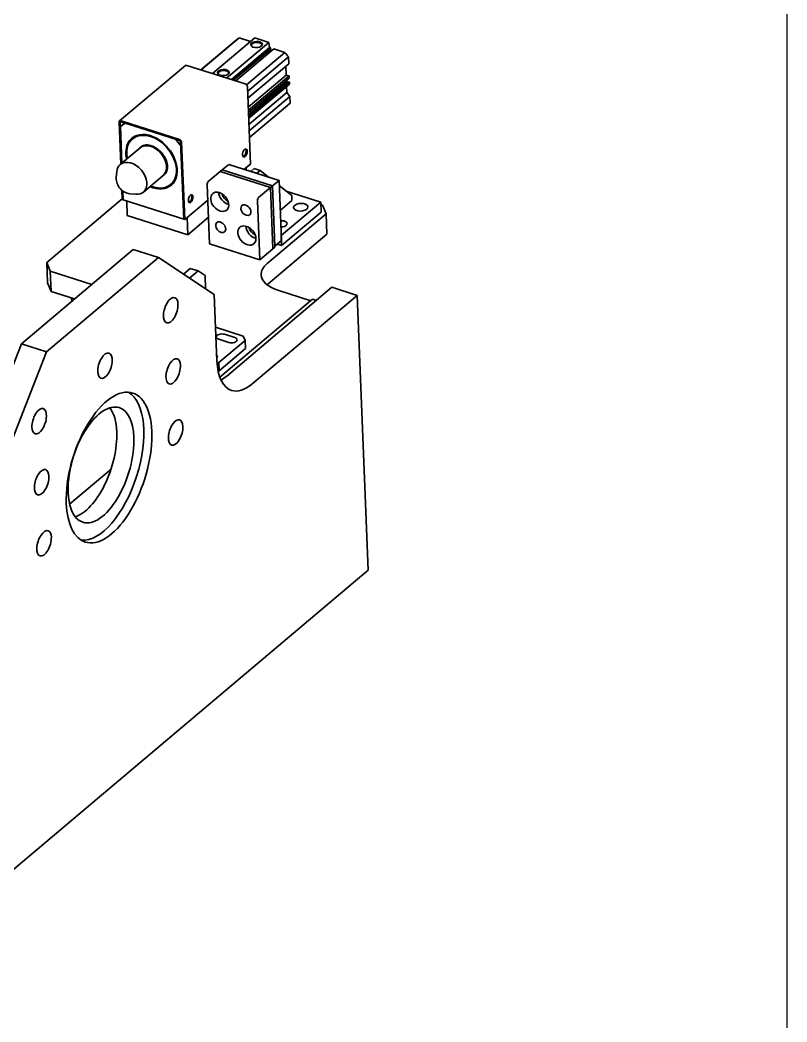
# Model space of a CAD drawing. Extents: x 0 to 18500, y -51 to 3802.
# Drawn here: x 4681 to 5318, y 781 to 1614 of the extents above; entities that cross this region are included whole.
import ezdxf

# ---------------------------------------------------------------- set-up
doc = ezdxf.new("R2010")
doc.units = 0
doc.header["$MEASUREMENT"] = 0
doc.layers.get('0').update_dxf_attribs({"linetype": 'CONTINUOUS'})
doc.layers.add('AM_VIS', color=7, linetype='CONTINUOUS')
doc.layers.add('WORD_DIM', color=253, linetype='CONTINUOUS')

# ---------------------------------------------------------------- blocks, each defined once
blk = doc.blocks.new('456')
at = {"color": 7, "lineweight": 35}
for p, q in [((6003.62, -2103.83), (5974.14, -2128.67)), ((6006, -2102.15), (5974.42, -2128.76)), ((5983.77, -2131.74), (6018.94, -2102.1)), ((5983.77, -2131.73), (6015.34, -2105.13)), ((5995.48, -2135.47), (6030.65, -2105.83)), ((5999.62, -2136.79), (6031.19, -2110.18)), ((6000.5, -2137.07), (6032.07, -2110.46)), ((6001.28, -2137.32), (6032.11, -2111.34)), ((6003.03, -2137.87), (6034.6, -2111.27)), ((6012.04, -2141.13), (6043.94, -2114.24)), ((6046.83, -2117.94), (6012.86, -2146.57)), ((6013.09, -2152.2), (6047.06, -2123.57)), ((5906.55, -2171.17), (5961.22, -2125.1)), ((5962.44, -2124.94), (6010.97, -2140.4)), ((6013.39, -2159.56), (6044.96, -2132.95)), ((6013.5, -2162.38), (6047.47, -2133.75)), ((6013.57, -2164.07), (6047.54, -2135.45)), ((6013.64, -2165.96), (6045.61, -2139.01)), ((6013.67, -2166.52), (6046.84, -2138.57)), ((6013.7, -2167.46), (6047.67, -2138.83)), ((6012.71, -2142.63), (6015.29, -2206.97)), ((6013.77, -2169.15), (6047.74, -2140.53)), ((6013.96, -2173.98), (6045.54, -2147.37)), ((6014.18, -2179.34), (6048.15, -2150.71)), ((6014.41, -2184.96), (6048.37, -2156.34)), ((6048.08, -2156.59), (6014.41, -2184.97)), ((5907.56, -2207.01), (5906.17, -2172.17)), ((5908.36, -2206.33), (5907, -2172.43)), ((5907.77, -2171.01), (5956.3, -2186.47)), ((5956.33, -2187.32), (5907.8, -2171.85)), ((5952.98, -2186.25), (5911.15, -2172.92)), ((5908.36, -2206.33), (5907.14, -2175.82)), ((5957.2, -2188.43), (5959.78, -2252.77)), ((5958.04, -2188.7), (5960.62, -2253.04)), ((5923.49, -2193.59), (5907.08, -2207.41)), ((5959.78, -2252.77), (5957.34, -2191.82)), ((6031.94, -2226.53), (5990.1, -2213.2)), ((5990.1, -2213.2), (6031.94, -2226.53)), ((5991.74, -2211.82), (6033.58, -2225.15)), ((6033.58, -2225.15), (5991.74, -2211.82)), ((5997.21, -2207.21), (6039.04, -2220.54)), ((5942.69, -2216.38), (5926.29, -2230.2)), ((6041.05, -2270.49), (6039.04, -2220.54)), ((5981.21, -2273.21), (5979.24, -2224.11)), ((6031.94, -2226.53), (6033.97, -2277.33)), ((6033.97, -2277.33), (6031.94, -2226.53)), ((6033.58, -2225.15), (6035.58, -2275.1)), ((6033.58, -2225.15), (6035.61, -2275.94)), ((6045.03, -2229.48), (6073.68, -2238.61)), ((5845.93, -2288.67), (5908.72, -2235.76)), ((5909.58, -2236.77), (5959.78, -2252.77)), ((5960.62, -2253.04), (5979.75, -2236.92)), ((6023.04, -2286.54), (6021.07, -2237.44)), ((6073.68, -2238.61), (6040.88, -2266.26)), ((6029.14, -2289.75), (6078.2, -2248.42)), ((6041.22, -2274.72), (6074.02, -2247.08)), ((5912.93, -2249.71), (5963.13, -2265.71)), ((5963.13, -2265.71), (5980.32, -2251.21)), ((6029.82, -2306.68), (6078.88, -2265.35)), ((6023.04, -2286.54), (5981.21, -2273.21)), ((5824.92, -2356.29), (5917.86, -2277.97)), ((5917.86, -2277.97), (5938.78, -2284.64)), ((5845.84, -2362.96), (5938.78, -2284.64)), ((5985.23, -2315.5), (5938.78, -2284.64)), ((5883.44, -2306.98), (5848.83, -2295.95)), ((5869.05, -2319.11), (5849.51, -2312.88)), ((5995.56, -2383.15), (6083.03, -2309.44)), ((6037.92, -2311.78), (6065.47, -2320.56)), ((6083.03, -2309.44), (6103.95, -2316.11)), ((5987.44, -2370.53), (5985.23, -2315.5)), ((6066.91, -2319.34), (5989.89, -2384.25)), ((6016.47, -2389.82), (6103.95, -2316.11)), ((6113.11, -2544.67), (6103.95, -2316.11)), ((5986.32, -2342.61), (6009.36, -2349.96)), ((5783.91, -2460.87), (5824.92, -2356.29)), ((5824.92, -2356.29), (5845.84, -2362.96)), ((6010.81, -2353.59), (5988.94, -2372.02)), ((5804.82, -2467.54), (5845.84, -2362.96)), ((6011.08, -2360.37), (5989.21, -2378.8)), ((5899.41, -2460.5), (5864.91, -2489.57)), ((6113.11, -2544.67), (5703.09, -2890.21))]:
    blk.add_line(p, q, dxfattribs=at)
at = {"color": 7, "lineweight": 35, "ltscale": 0.245148}
for p, q in [((6015.34, -2105.13), (6006, -2102.15)), ((6043.94, -2114.24), (6034.6, -2111.27))]:
    blk.add_line(p, q, dxfattribs=at)
at = {"color": 7, "lineweight": 35, "ltscale": 0.307339}
blk.add_line((6030.65, -2105.83), (6018.94, -2102.1), dxfattribs=at)
at = {"color": 7, "lineweight": 35, "ltscale": 0.109556}
blk.add_line((6031.19, -2110.18), (6030.65, -2105.83), dxfattribs=at)
at = {"color": 7, "lineweight": 35, "ltscale": 0.023113}
blk.add_line((6032.07, -2110.46), (6031.19, -2110.18), dxfattribs=at)
at = {"color": 7, "lineweight": 35, "ltscale": 0.02204}
blk.add_line((6032.11, -2111.34), (6032.07, -2110.46), dxfattribs=at)
at = {"color": 7, "lineweight": 35, "ltscale": 0.140793}
for p, q in [((6047.06, -2123.57), (6046.83, -2117.94)), ((6048.37, -2156.34), (6048.15, -2150.71))]:
    blk.add_line(p, q, dxfattribs=at)
at = {"color": 7, "lineweight": 35, "ltscale": 0.184244}
blk.add_line((6044.96, -2132.95), (6044.66, -2125.59), dxfattribs=at)
at = {"color": 7, "lineweight": 35, "ltscale": 0.065855}
blk.add_line((6047.47, -2133.75), (6044.96, -2132.95), dxfattribs=at)
at = {"color": 7, "lineweight": 35, "ltscale": 0.047108}
blk.add_line((6045.61, -2139.01), (6045.54, -2137.13), dxfattribs=at)
at = {"color": 7, "lineweight": 35, "ltscale": 0.013147}
blk.add_line((6046.12, -2139.17), (6045.61, -2139.01), dxfattribs=at)
at = {"color": 7, "lineweight": 35, "ltscale": 0.021959}
for p, q in [((6047.67, -2138.83), (6046.84, -2138.57)), ((5909.58, -2236.77), (5908.75, -2236.5))]:
    blk.add_line(p, q, dxfattribs=at)
at = {"color": 7, "lineweight": 35, "ltscale": 0.042361}
blk.add_line((6047.54, -2135.45), (6047.47, -2133.75), dxfattribs=at)
at = {"color": 7, "lineweight": 35, "ltscale": 0.04236}
blk.add_line((6047.74, -2140.53), (6047.67, -2138.83), dxfattribs=at)
at = {"color": 7, "lineweight": 35, "ltscale": 0.120702}
blk.add_line((6045.54, -2147.37), (6045.34, -2142.55), dxfattribs=at)
at = {"color": 7, "lineweight": 35, "ltscale": 0.106}
blk.add_line((6048.15, -2150.71), (6045.54, -2147.37), dxfattribs=at)
at = {"color": 7, "lineweight": 35, "ltscale": 0.11762}
blk.add_line((5910.74, -2172.79), (5907.14, -2175.82), dxfattribs=at)
at = {"color": 7, "lineweight": 35, "ltscale": 0.123773}
blk.add_line((5911.15, -2172.92), (5907.14, -2175.82), dxfattribs=at)
at = {"color": 7, "lineweight": 35, "ltscale": 0.082455}
blk.add_line((5917.14, -2185.73), (5919.66, -2183.6), dxfattribs=at)
at = {"color": 7, "lineweight": 35, "ltscale": 0.176653}
blk.add_line((5952.98, -2186.25), (5957.34, -2191.82), dxfattribs=at)
at = {"color": 7, "lineweight": 35, "ltscale": 0.044683}
blk.add_line((5924.79, -2192.36), (5923.42, -2193.51), dxfattribs=at)
at = {"color": 7, "lineweight": 35, "ltscale": 0.169056}
blk.add_line((6010.12, -2211.32), (6015.29, -2206.97), dxfattribs=at)
at = {"color": 7, "lineweight": 35, "ltscale": 0.127747}
blk.add_line((5903.77, -2218.28), (5904.26, -2213.19), dxfattribs=at)
at = {"color": 7, "lineweight": 35, "ltscale": 0.044693}
blk.add_line((5944.12, -2215.3), (5942.75, -2216.45), dxfattribs=at)
at = {"color": 7, "lineweight": 35, "ltscale": 0.321718}
blk.add_line((5990.1, -2213.2), (5980.26, -2221.49), dxfattribs=at)
at = {"color": 7, "lineweight": 35, "ltscale": 0.05363}
blk.add_line((5990.1, -2213.2), (5991.74, -2211.82), dxfattribs=at)
at = {"color": 7, "lineweight": 35, "ltscale": 0.178731}
blk.add_line((5997.21, -2207.21), (5991.74, -2211.82), dxfattribs=at)
at = {"color": 7, "lineweight": 35, "ltscale": 0.048259}
blk.add_line((6011.83, -2211.87), (6011.76, -2209.94), dxfattribs=at)
at = {"color": 7, "lineweight": 35, "ltscale": 0.089365}
for p, q in [((6015.62, -2213.08), (6018.35, -2210.77)), ((6020.64, -2214.68), (6023.37, -2212.37))]:
    blk.add_line(p, q, dxfattribs=at)
at = {"color": 7, "lineweight": 35, "ltscale": 0.13171}
for p, q in [((6020.64, -2214.68), (6015.62, -2213.08)), ((6018.35, -2210.77), (6023.37, -2212.37))]:
    blk.add_line(p, q, dxfattribs=at)
at = {"color": 7, "lineweight": 35, "ltscale": 0.214674}
blk.add_line((6030.11, -2217.7), (6023.37, -2212.37), dxfattribs=at)
at = {"color": 7, "lineweight": 35, "ltscale": 0.082485}
blk.add_line((5949.36, -2223.96), (5951.88, -2221.84), dxfattribs=at)
at = {"color": 7, "lineweight": 35, "ltscale": 0.17874}
for p, q in [((6039.04, -2220.54), (6033.58, -2225.15)), ((6041.05, -2270.49), (6035.58, -2275.1))]:
    blk.add_line(p, q, dxfattribs=at)
at = {"color": 7, "lineweight": 35, "ltscale": 0.192998}
blk.add_line((5908.75, -2236.5), (5908.44, -2228.79), dxfattribs=at)
at = {"color": 7, "lineweight": 35, "ltscale": 0.183087}
blk.add_line((5909.58, -2236.77), (5909.29, -2229.45), dxfattribs=at)
blk.add_line((5909.58, -2236.77), (5909.29, -2229.45), dxfattribs=at)
at = {"color": 7, "lineweight": 35, "ltscale": 0.127745}
blk.add_line((5915.02, -2231.62), (5920.11, -2232), dxfattribs=at)
at = {"color": 7, "lineweight": 35, "ltscale": 0.321727}
blk.add_line((6022.09, -2234.83), (6031.94, -2226.53), dxfattribs=at)
at = {"color": 7, "lineweight": 35, "ltscale": 0.053621}
for p, q in [((6031.94, -2226.53), (6033.58, -2225.15)), ((6033.97, -2277.33), (6035.61, -2275.94))]:
    blk.add_line(p, q, dxfattribs=at)
at = {"color": 7, "lineweight": 35, "ltscale": 0.331937}
blk.add_line((6049.64, -2233.12), (6039.22, -2224.89), dxfattribs=at)
at = {"color": 7, "lineweight": 35, "ltscale": 0.300785}
blk.add_line((5912.93, -2249.71), (5912.45, -2237.68), dxfattribs=at)
at = {"color": 7, "lineweight": 35, "ltscale": 0.319047}
blk.add_line((6040.05, -2245.58), (6049.81, -2237.35), dxfattribs=at)
at = {"color": 7, "lineweight": 35, "ltscale": 0.105902}
blk.add_line((6049.81, -2237.35), (6049.64, -2233.12), dxfattribs=at)
at = {"color": 7, "lineweight": 35, "ltscale": 0.211805}
for p, q in [((6074.02, -2247.08), (6073.68, -2238.61)), ((6040.88, -2266.26), (6041.22, -2274.72))]:
    blk.add_line(p, q, dxfattribs=at)
at = {"color": 7, "lineweight": 35, "ltscale": 0.040372}
blk.add_line((6075.3, -2241.14), (6073.76, -2240.65), dxfattribs=at)
at = {"color": 7, "lineweight": 35, "ltscale": 0.195764}
for p, q in [((6078.2, -2248.42), (6075.3, -2241.14)), ((5849.51, -2312.88), (5846.61, -2305.6))]:
    blk.add_line(p, q, dxfattribs=at)
at = {"color": 7, "lineweight": 35, "ltscale": 0.423608}
blk.add_line((6078.88, -2265.35), (6078.2, -2248.42), dxfattribs=at)
at = {"color": 7, "lineweight": 35, "ltscale": 0.021948}
blk.add_line((5960.62, -2253.04), (5959.78, -2252.77), dxfattribs=at)
at = {"color": 7, "lineweight": 35, "ltscale": 0.357755}
blk.add_line((5963.13, -2265.71), (5962.55, -2251.41), dxfattribs=at)
at = {"color": 7, "lineweight": 35, "ltscale": 0.098858}
blk.add_line((6037.45, -2273.52), (6041.22, -2274.72), dxfattribs=at)
at = {"color": 7, "lineweight": 35, "ltscale": 0.357471}
blk.add_line((6023.04, -2286.54), (6033.97, -2277.33), dxfattribs=at)
at = {"color": 7, "lineweight": 35, "ltscale": 0.423607}
for p, q in [((5846.61, -2305.6), (5845.93, -2288.67)), ((5849.51, -2312.88), (5848.83, -2295.95))]:
    blk.add_line(p, q, dxfattribs=at)
at = {"color": 7, "lineweight": 35, "ltscale": 0.195765}
blk.add_line((5845.93, -2288.67), (5848.83, -2295.95), dxfattribs=at)
at = {"color": 7, "lineweight": 35, "ltscale": 0.182258}
blk.add_line((5959.53, -2298.43), (5965.11, -2293.73), dxfattribs=at)
at = {"color": 7, "lineweight": 35, "ltscale": 0.232448}
blk.add_line((5971.8, -2295.86), (5964.69, -2301.86), dxfattribs=at)
at = {"color": 7, "lineweight": 35, "ltscale": 0.175617}
blk.add_line((5965.11, -2293.73), (5971.8, -2295.86), dxfattribs=at)
at = {"color": 7, "lineweight": 35, "ltscale": 0.174289}
blk.add_line((5977.61, -2299.72), (5971.8, -2295.86), dxfattribs=at)
at = {"color": 7, "lineweight": 35, "ltscale": 0.275459}
blk.add_line((5978.05, -2310.73), (5977.61, -2299.72), dxfattribs=at)
at = {"color": 7, "lineweight": 35, "ltscale": 0.067448}
blk.add_line((5866.35, -2318.25), (5866.95, -2320.88), dxfattribs=at)
at = {"color": 7, "lineweight": 35, "ltscale": 0.083177}
blk.add_line((6066.91, -2319.34), (6070.08, -2320.35), dxfattribs=at)
at = {"color": 7, "lineweight": 35, "ltscale": 0.219536}
blk.add_line((6002.17, -2351.16), (5993.8, -2348.49), dxfattribs=at)
at = {"color": 7, "lineweight": 35, "ltscale": 0.219525}
blk.add_line((5988.88, -2352.64), (5997.25, -2355.3), dxfattribs=at)
at = {"color": 7, "lineweight": 35, "ltscale": 0.097887}
blk.add_line((6010.81, -2353.59), (6009.36, -2349.96), dxfattribs=at)
at = {"color": 7, "lineweight": 35, "ltscale": 0.169443}
for p, q in [((6010.81, -2353.59), (6011.08, -2360.37)), ((5988.94, -2372.02), (5989.21, -2378.8))]:
    blk.add_line(p, q, dxfattribs=at)
at = {"color": 7, "lineweight": 35, "ltscale": 0.035574}
blk.add_line((5988.94, -2372.02), (5987.53, -2372.22), dxfattribs=at)
at = {"color": 7, "lineweight": 35, "ltscale": 0.020314}
blk.add_line((5989.21, -2378.8), (5988.41, -2378.91), dxfattribs=at)
at = {"color": 7, "lineweight": 35}
for points in [[(5925.24, -2191.89), (5926.23, -2191.5), (5927.25, -2191.23), (5928.41, -2191.09), (5929.59, -2191.09), (5930.84, -2191.23), (5932.22, -2191.53), (5932.78, -2191.69)], [(5932.78, -2191.69), (5934.09, -2192.18), (5935.51, -2192.86), (5936.91, -2193.68), (5938.16, -2194.57), (5939.37, -2195.57), (5940.7, -2196.85), (5941.92, -2198.26), (5943.02, -2199.75), (5943.85, -2201.09), (5944.57, -2202.47), (5945.17, -2203.86), (5945.64, -2205.27), (5945.98, -2206.66), (5946.19, -2208.02), (5946.27, -2209.42), (5946.21, -2210.6), (5946.03, -2211.76), (5945.71, -2212.9), (5945.28, -2213.91), (5944.78, -2214.76), (5944.66, -2214.94)], [(5915.02, -2231.62), (5913.79, -2231.45), (5912.69, -2231.17), (5911.52, -2230.73), (5910.32, -2230.12), (5909.2, -2229.39), (5908.17, -2228.55), (5907.22, -2227.62), (5906.36, -2226.61), (5905.61, -2225.51), (5904.97, -2224.35), (5904.44, -2223.12), (5904.11, -2222.06), (5903.85, -2220.84), (5903.74, -2219.65)]]:
    blk.add_lwpolyline(points, dxfattribs=at)
for centre, radius, start, end in [((6019.24, -2105.12), 5, 239.5115, 252.85361), ((5991.63, -2128.38), 5, 239.5115, 252.85361), ((5913.78, -2219.23), 10.05, 174.55483, 182.35198)]:
    blk.add_arc(centre, radius, start, end, dxfattribs=at)
for centre, major_axis, ratio, start_param, end_param in [((6025.85, -2130.21), (-22.23, 26.38), 0.699187, 6.162785, 6.283184), ((6020.43, -2107.65), (4.86, 0.2), 0.531246, 5.608263, 10.102679), ((6020.44, -2108.14), (4.28, 0.17), 0.531246, 6.283153, 9.424746), ((6020.44, -2108.14), (4.28, 0.17), 0.531246, 3.141561, 3.737522), ((6020.43, -2107.65), (4.86, 0.2), 0.531246, 4.112281, 5.608263), ((6020.44, -2108.14), (4.28, 0.17), 0.531246, 5.687231, 6.283153), ((6033.42, -2112.98), (1.35, -1.61), 0.699187, 3.176474, 4.446825), ((6025.85, -2130.21), (-22.23, 26.38), 0.699187, 4.591989, 4.728307), ((5962.51, -2126.63), (-1.29, 1.53), 0.699187, 5.44556, 6.283144), ((5992.82, -2130.92), (4.86, 0.2), 0.531246, 5.608251, 10.102679), ((5992.84, -2131.41), (4.28, 0.17), 0.531246, 6.283153, 9.424746), ((5992.84, -2131.41), (4.28, 0.17), 0.531246, 3.141561, 3.737522), ((5992.84, -2131.41), (4.28, 0.17), 0.531246, 5.687231, 6.283153), ((5992.82, -2130.92), (4.86, 0.2), 0.531246, 4.112281, 5.608251), ((6011.03, -2142.1), (-1.29, 1.53), 0.699187, 3.874764, 5.44556), ((6025.85, -2130.21), (-22.23, 26.38), 0.699187, 3.141592, 3.15751), ((5907.84, -2172.7), (-1.29, 1.53), 0.699187, 6.283144, 7.016356), ((5907.84, -2172.7), (-1.29, 1.53), 0.699187, 5.44556, 6.283144), ((5907.84, -2172.7), (-0.644, 0.765), 0.699187, 6.283144, 7.016356), ((5907.84, -2172.7), (-0.644, 0.765), 0.699187, 5.44556, 6.283144), ((5933.09, -2204.98), (15.92, -18.89), 0.699187, 0.733171, 4.064835), ((5933.09, -2204.98), (16.43, -19.5), 0.699187, 0.000036, 3.141629), ((5933.25, -2204.85), (16.11, -19.12), 0.699187, 0.733171, 3.141567), ((5933.09, -2204.98), (16.43, -19.5), 0.699187, 3.374764, 4.088354), ((5933.25, -2204.85), (16.11, -19.12), 0.699187, 3.141567, 4.073839), ((5933.09, -2204.98), (16.43, -19.5), 0.699187, 3.141629, 3.374764), ((5935.82, -2202.68), (16.43, -19.5), 0.699187, 3.24197, 3.340054), ((5933.09, -2204.98), (-9.67, 11.47), 0.699187, 3.141567, 6.283159), ((5933.09, -2204.98), (-9.6, 11.39), 0.699187, 3.141567, 6.283159), ((5956.36, -2188.17), (-1.29, 1.53), 0.699187, 3.874764, 5.44556), ((5956.36, -2188.17), (-0.644, 0.765), 0.699187, 3.874764, 5.44556), ((5933.09, -2204.98), (-9.67, 11.47), 0.699187, 6.283159, 6.398646), ((5934.45, -2203.83), (-9.67, 11.47), 0.699187, 6.167239, 6.283159), ((6010.68, -2197.72), (1.06, 3.33), 0.478458, 0.00002, 3.141612), ((6009.84, -2197.46), (1.06, 3.33), 0.478458, 3.406678, 4.86213), ((6010.68, -2197.72), (1.06, 3.33), 0.478458, 3.141612, 4.86213), ((6009.84, -2197.46), (1.06, 3.33), 0.478458, 4.86213, 6.018013), ((6010.68, -2197.72), (1.06, 3.33), 0.478458, 4.86213, 6.283205), ((5916.69, -2218.81), (-9.6, 11.39), 0.699187, 3.141567, 6.283159), ((5916.69, -2218.81), (-9.6, 11.39), 0.699187, 6.283159, 6.88326), ((5933.09, -2204.98), (15.92, -18.89), 0.699187, 5.359942, 7.016356), ((5934.45, -2203.83), (-9.67, 11.47), 0.699187, 3.141567, 3.258876), ((5933.25, -2204.85), (16.11, -19.12), 0.699187, 6.283159, 7.016356), ((5933.09, -2204.98), (-9.67, 11.47), 0.699187, 3.026352, 3.141567), ((5935.82, -2202.68), (16.43, -19.5), 0.699187, 6.084748, 6.182829), ((5980.33, -2223.19), (0.61, 1.91), 0.478451, 0.649748, 2.220544), ((5916.69, -2218.81), (-9.6, 11.39), 0.699187, 2.541556, 3.141567), ((5933.09, -2204.98), (16.43, -19.5), 0.699187, 5.336447, 6.283222), ((5933.25, -2204.85), (16.11, -19.12), 0.699187, 5.350898, 6.283159), ((5989.72, -2238.31), (5.8, -6.88), 0.699187, 3.141552, 6.283144), ((5989.72, -2238.31), (5.8, -6.88), 0.699187, 1.803953, 3.141552), ((5996.28, -2232.78), (5.8, -6.88), 0.699187, 3.891635, 5.533127), ((5996.28, -2232.78), (3.54, -4.21), 0.699187, 3.973643, 5.451143), ((5965.58, -2235.73), (1.06, 3.33), 0.478458, 1.720537, 3.141612), ((5965.58, -2235.73), (1.06, 3.33), 0.478458, 0.00002, 1.720537), ((5964.74, -2235.47), (1.06, 3.33), 0.478458, 3.406678, 6.018013), ((5965.58, -2235.73), (1.06, 3.33), 0.478458, 3.141612, 6.283205), ((5989.72, -2238.31), (5.8, -6.88), 0.699187, 6.283144, 8.087139), ((6011.47, -2245.25), (3.22, -3.82), 0.699187, 1.803953, 3.141552), ((6022.16, -2236.52), (-0.61, -1.91), 0.478451, 3.79134, 5.362137), ((6057.11, -2242.86), (6, 0.24), 0.531247, 0.470688, 3.141581), ((6011.47, -2245.25), (3.22, -3.82), 0.699187, 3.141552, 6.283144), ((6011.47, -2245.25), (3.22, -3.82), 0.699187, 6.283144, 8.087139), ((6057.11, -2242.86), (6, 0.24), 0.531247, 3.141581, 3.61228), ((6057.11, -2242.86), (-6, -0.24), 0.531247, 0.470688, 3.141581), ((6057.11, -2242.86), (-6, -0.24), 0.531247, 3.141581, 3.61228), ((5990.57, -2259.48), (3.22, -3.82), 0.699187, 3.141552, 6.283144), ((5990.57, -2259.48), (3.22, -3.82), 0.699187, 1.803953, 3.141552), ((5990.57, -2259.48), (3.22, -3.82), 0.699187, 6.283144, 8.087139), ((6040.71, -2256.68), (-5, -0.2), 0.531247, 3.61228, 4.756056), ((6040.71, -2256.68), (-5, -0.2), 0.531247, 1.527042, 3.141581), ((6040.71, -2256.68), (-5, -0.2), 0.531247, 3.141581, 3.61228), ((6012.32, -2266.41), (5.8, -6.88), 0.699187, 3.141552, 6.283144), ((6012.32, -2266.41), (5.8, -6.88), 0.699187, 1.803953, 3.141552), ((6018.88, -2260.88), (5.8, -6.88), 0.699187, 3.891635, 5.533127), ((6018.88, -2260.88), (3.54, -4.21), 0.699187, 3.973643, 5.451143), ((6012.32, -2266.41), (5.8, -6.88), 0.699187, 6.283144, 8.087139), ((6054.47, -2297.83), (30.25, 1.21), 0.531249, 2.541488, 3.141639), ((6054.47, -2297.83), (30.25, 1.21), 0.531249, 3.141639, 4.112284), ((6055.15, -2314.76), (30.25, 1.21), 0.531249, 2.541488, 2.586805), ((5949.02, -2328.52), (-3.34, -10.48), 0.478447, 3.141553, 6.283146), ((5949.02, -2328.52), (-3.34, -10.48), 0.478447, 6.283146, 8.503732), ((5949.02, -2328.52), (-3.34, -10.48), 0.478447, 2.220546, 3.141553), ((5991.34, -2350.56), (-4.5, -0.18), 0.531249, 4.112284, 6.283153), ((5991.34, -2350.56), (-4.5, -0.18), 0.531249, 6.283153, 7.253877), ((5999.71, -2353.23), (-4.5, -0.18), 0.531249, 0.970691, 3.141561), ((5999.71, -2353.23), (-4.5, -0.18), 0.531249, 3.141561, 4.112284), ((5894.35, -2374.59), (-3.34, -10.48), 0.478447, 3.141553, 5.362139), ((5894.35, -2374.59), (-3.34, -10.48), 0.478447, 6.283146, 9.424739), ((5951.06, -2379.31), (-3.34, -10.48), 0.478447, 3.141553, 6.283146), ((5951.06, -2379.31), (-3.34, -10.48), 0.478447, 2.220546, 3.141553), ((5983.31, -2367.05), (-4.5, -0.18), 0.531249, 3.141561, 3.622087), ((5983.31, -2367.05), (-4.5, -0.18), 0.531249, 2.661103, 3.141561), ((6014.77, -2347.49), (-15.19, -47.64), 0.478447, 5.362139, 6.283197), ((5894.35, -2374.59), (-3.34, -10.48), 0.478447, 5.362139, 6.283146), ((5951.06, -2379.31), (-3.34, -10.48), 0.478447, 6.283146, 8.503732), ((5993.86, -2340.83), (-15.19, -47.64), 0.478447, 0.476682, 0.64975), ((6014.77, -2347.49), (-15.19, -47.64), 0.478447, 0.000012, 0.64975), ((5897.74, -2459.25), (-19.74, -61.93), 0.478447, 3.141553, 5.362139), ((5891.05, -2457.11), (-19.74, -61.93), 0.478447, 0.113139, 3.028432), ((5897.74, -2459.25), (-19.74, -61.93), 0.478447, 6.283146, 9.424739), ((5891.05, -2457.11), (-15.19, -47.64), 0.478447, 3.141553, 6.283146), ((5839.68, -2420.66), (-3.34, -10.48), 0.478447, 3.141553, 5.362139), ((5839.68, -2420.66), (-3.34, -10.48), 0.478447, 6.283146, 9.424739), ((5876.83, -2452.58), (-15.19, -47.64), 0.478447, 2.220546, 2.824294), ((5891.05, -2457.11), (-15.19, -47.64), 0.478447, 2.220546, 3.141553), ((5953.09, -2430.1), (-3.34, -10.48), 0.478447, 3.141553, 6.283146), ((5953.09, -2430.1), (-3.34, -10.48), 0.478447, 2.220546, 3.141553), ((5839.68, -2420.66), (-3.34, -10.48), 0.478447, 5.362139, 6.283146), ((5876.83, -2452.58), (-15.19, -47.64), 0.478447, 0.317292, 2.220546), ((5953.09, -2430.1), (-3.34, -10.48), 0.478447, 6.283146, 8.503732), ((5891.05, -2457.11), (-15.19, -47.64), 0.478447, 6.283146, 8.503732), ((5841.72, -2471.45), (-3.34, -10.48), 0.478447, 3.141553, 6.283146), ((5841.72, -2471.45), (-3.34, -10.48), 0.478447, 2.220546, 3.141553), ((5841.72, -2471.45), (-3.34, -10.48), 0.478447, 6.283146, 8.503732), ((5897.74, -2459.25), (-19.74, -61.93), 0.478447, 5.362139, 6.283146), ((5843.75, -2522.25), (-3.34, -10.48), 0.478447, 3.141553, 6.283146), ((5843.75, -2522.25), (-3.34, -10.48), 0.478447, 2.220546, 3.141553), ((5843.75, -2522.25), (-3.34, -10.48), 0.478447, 6.283146, 8.503732)]:
    blk.add_ellipse(centre, major_axis=major_axis, ratio=ratio, start_param=start_param, end_param=end_param, dxfattribs=at)

msp = doc.modelspace()

# ---------------------------------------------------------------- linework, layer by layer
at = {"layer": 'AM_VIS', "linetype": 'Continuous'}
msp.add_line((5318.4, 3737.6), (5318.4, 64), dxfattribs=at)

# ---------------------------------------------------------------- block references
at = {"layer": 'WORD_DIM', "linetype": 'Continuous'}
msp.add_blockref('456', (-1142.85904, 3700.99392), dxfattribs=at)

doc.saveas('drawing.dxf')
